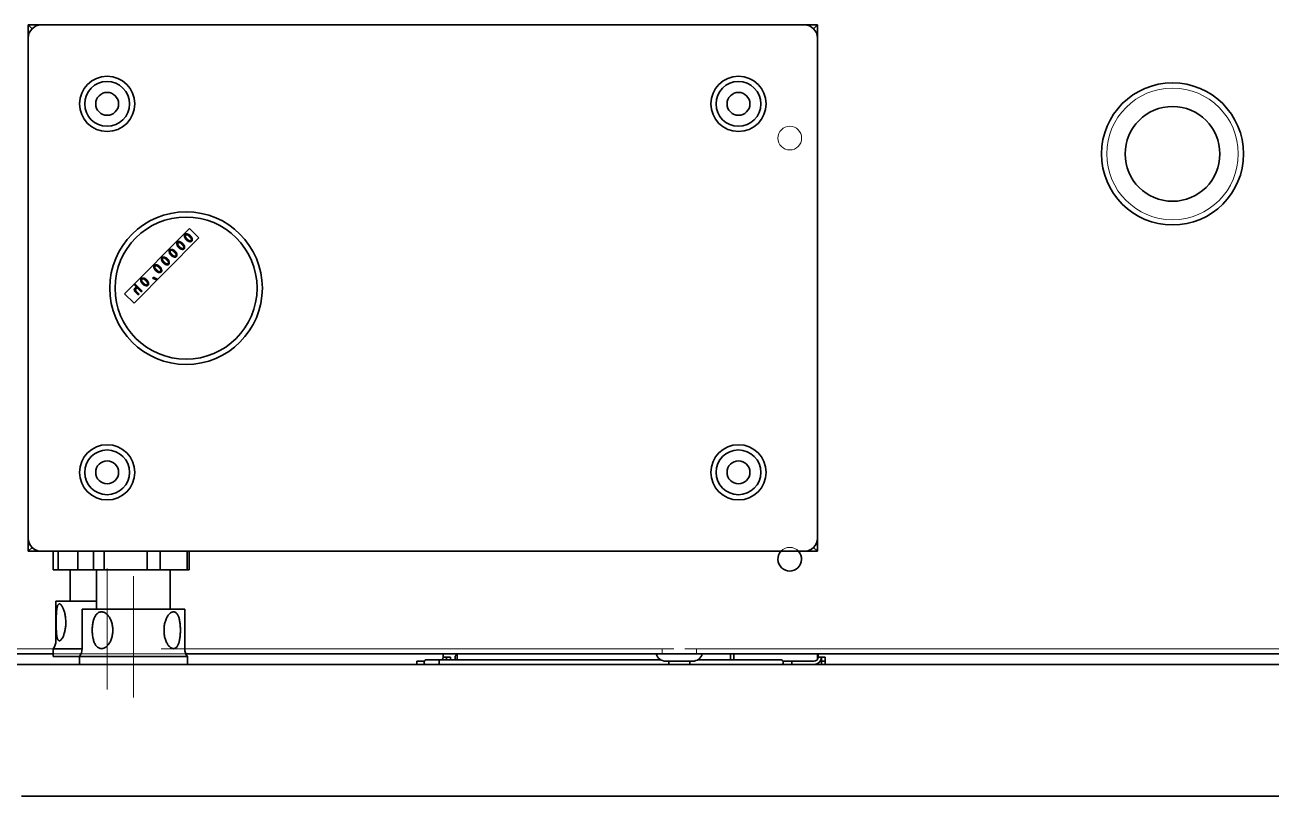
# Model space of a CAD drawing. Extents: x 39751 to 116307, y -36149 to -14965.
# Drawn here: x 53924.5 to 54398.2, y -21041.3 to -20748.3 of the extents above; entities that cross this region are included whole.
import ezdxf

# ---------------------------------------------------------------- set-up
doc = ezdxf.new("R2010")
doc.units = 0
doc.header["$LTSCALE"] = 1500
for name, color, linetype, lineweight in [('Centerline(Atlas Copco)', 7, 'Continuous', 13), ('Hidden Edges(Atlas Copco)', 7, 'Continuous', 13), ('Visible Edges(Atlas Copco)', 7, 'Continuous', 35)]:
    doc.layers.add(name, color=color, linetype=linetype, lineweight=lineweight)

# ---------------------------------------------------------------- blocks, each defined once
blk = doc.blocks.new('A$C58483152')
at = {"layer": 'Centerline(Atlas Copco)', "linetype": 'Continuous'}
for p, q in [((440.6, 135.5), (440.6, 181.5)), ((450.6, 132.5), (450.6, 178.5))]:
    blk.add_line(p, q, dxfattribs=at)
at = {"layer": 'Hidden Edges(Atlas Copco)'}
for p, q in [((420.1, 151), (210.18, 151)), ((420.1, 149), (470.52, 149)), ((656.02, 151), (461.1, 151)), ((651.6, 151), (651.6, 149)), ((1106.02, 151), (660.18, 151)), ((664.6, 151), (664.6, 149))]:
    blk.add_line(p, q, dxfattribs=at)
for centre, radius in [((845.6, 339), 25), ((700.1, 345), 4.5)]:
    blk.add_circle(centre, radius, dxfattribs=at)
blk.add_arc((700.1, 185), 4.5, 41.8103, 138.1897, dxfattribs=at)
at = {"layer": 'Visible Edges(Atlas Copco)'}
for p, q in [((410.6, 388), (412.06, 386.54)), ((415.6, 388), (410.6, 388)), ((410.6, 388), (410.6, 383)), ((415.6, 388), (705.6, 388)), ((710.6, 388), (705.6, 388)), ((709.14, 386.54), (710.6, 388)), ((710.6, 383), (710.6, 388)), ((410.6, 193), (410.6, 383)), ((710.6, 383), (710.6, 193)), ((471.91, 310.62), (447.26, 285.77)), ((475.46, 307.1), (471.91, 310.62)), ((450.82, 282.25), (475.46, 307.1)), ((450.98, 289.15), (451.3, 289.47)), ((451.92, 288.22), (450.98, 289.15)), ((451.3, 289.47), (453.89, 286.89)), ((457.81, 291.79), (458.22, 292.21)), ((459.37, 291.18), (457.81, 291.79)), ((458.22, 292.21), (459.61, 291.42)), ((459.61, 291.42), (459.37, 291.18)), ((447.26, 285.77), (450.82, 282.25)), ((452.44, 285.43), (451.23, 286.63)), ((451.69, 286.8), (452.75, 285.74)), ((453.58, 286.58), (452.19, 287.96)), ((452.75, 285.74), (452.44, 285.43)), ((453.89, 286.89), (453.58, 286.58)), ((410.6, 193), (410.6, 188)), ((710.6, 188), (710.6, 193)), ((412.06, 189.46), (410.6, 188)), ((410.6, 188), (415.6, 188)), ((705.6, 188), (415.6, 188)), ((420.09, 181), (420.09, 188)), ((421.98, 188), (421.98, 181)), ((429.43, 188), (429.43, 181)), ((435.47, 181), (435.47, 188)), ((439.53, 188), (439.53, 181)), ((455.86, 181), (455.86, 188)), ((460.7, 188), (460.7, 181)), ((471, 181), (471, 188)), ((471.77, 188), (471.77, 181)), ((705.6, 188), (710.6, 188)), ((710.6, 188), (709.14, 189.46)), ((421.98, 181), (420.09, 181)), ((429.43, 181), (421.98, 181)), ((426.6, 169), (426.6, 181)), ((435.47, 181), (429.43, 181)), ((439.53, 181), (435.47, 181)), ((436.6, 166), (436.6, 181)), ((455.86, 181), (439.53, 181)), ((460.7, 181), (455.86, 181)), ((471, 181), (460.7, 181)), ((464.6, 166), (464.6, 181)), ((471.77, 181), (471, 181)), ((421.1, 169), (436.6, 169)), ((421.1, 154), (421.1, 169)), ((431.1, 166), (470.1, 166)), ((431.1, 151), (431.1, 166)), ((470.1, 151), (470.1, 166)), ((421.23, 161.5), (421.23, 160.5)), ((424.88, 160.5), (424.88, 161.5)), ((434.94, 158.5), (434.94, 157.5)), ((442.76, 157.5), (442.76, 158.5)), ((462.22, 158.5), (462.22, 157.5)), ((468.45, 157.5), (468.45, 158.5)), ((210.18, 149), (420.1, 149)), ((420.1, 151), (431.1, 151)), ((420.1, 148), (420.1, 151)), ((420.1, 148), (430.1, 148)), ((430.1, 148), (471.1, 148)), ((430.1, 145), (430.1, 148)), ((470.52, 149), (656.02, 149)), ((471.1, 145), (471.1, 148)), ((568.35, 149), (568.35, 147.75)), ((568.35, 147.75), (571.1, 147.75)), ((571.1, 147.75), (571.1, 146.75)), ((572.9, 147.85), (572.9, 146.75)), ((573.6, 146.75), (573.6, 149)), ((656.02, 149), (660.18, 149)), ((660.18, 149), (1041.6, 149)), ((677.6, 149), (677.6, 146.75)), ((678.85, 149), (678.85, 146.75)), ((710.6, 147.75), (710.6, 149)), ((710.6, 147.75), (710.6, 146.92)), ((710.85, 149), (710.85, 147.75)), ((710.85, 147.75), (713.6, 147.75)), ((712.1, 145), (712.1, 147.75)), ((713.6, 145), (713.6, 147.75)), ((430.1, 145), (89.1, 145)), ((430.1, 145), (471.1, 145)), ((1041.94, 145), (471.1, 145)), ((558.35, 145), (558.35, 146.25)), ((558.35, 146.25), (561.23, 146.25)), ((566.85, 146.75), (562.1, 146.75)), ((566.85, 146.75), (651.09, 146.75)), ((566.85, 145), (566.85, 146.75)), ((663.23, 146.25), (652.97, 146.25)), ((654.1, 145), (654.1, 146.25)), ((662.1, 145), (662.1, 146.25)), ((665.11, 146.75), (681.85, 146.75)), ((696.6, 146.75), (681.85, 146.75)), ((697.47, 146.25), (700.85, 146.25)), ((700.85, 145), (700.85, 146.25)), ((700.85, 146.25), (709.35, 146.25)), ((710.6, 145), (710.6, 145.3)), ((710.85, 145.45), (710.85, 145)), ((712.1, 146.25), (712.2, 146.25)), ((713.6, 146.25), (712.2, 146.25)), ((712.2, 146.25), (712.2, 145)), ((909.1, 95), (408.1, 95))]:
    blk.add_line(p, q, dxfattribs=at)
at = {"layer": 'Visible Edges(Atlas Copco)', "flags": 128}
for points in [[(470.69, 306.32), (470.62, 306.4), (470.55, 306.47), (470.49, 306.55), (470.43, 306.64), (470.37, 306.72), (470.31, 306.81), (470.26, 306.9), (470.22, 306.99), (470.17, 307.08), (470.13, 307.17), (470.1, 307.27), (470.07, 307.37), (470.04, 307.47), (470.02, 307.56), (470, 307.66), (470, 307.75), (469.99, 307.84), (470, 307.93), (470.01, 308.02), (470.02, 308.1), (470.05, 308.18), (470.09, 308.26), (470.13, 308.33), (470.19, 308.4)], [(470.19, 308.4), (470.25, 308.46), (470.32, 308.5), (470.4, 308.54), (470.48, 308.57), (470.56, 308.58), (470.65, 308.6), (470.73, 308.6), (470.82, 308.6), (470.9, 308.6), (470.99, 308.58), (471.09, 308.57), (471.18, 308.55), (471.27, 308.52), (471.37, 308.49), (471.46, 308.45), (471.56, 308.41), (471.65, 308.36), (471.74, 308.31), (471.84, 308.26), (471.93, 308.2), (472.02, 308.13), (472.1, 308.06), (472.19, 307.99), (472.27, 307.91)], [(470.46, 308.13), (470.44, 308.11), (470.43, 308.08), (470.41, 308.06), (470.4, 308.04), (470.38, 308.01), (470.37, 307.99), (470.36, 307.96), (470.35, 307.93), (470.35, 307.91), (470.34, 307.88), (470.33, 307.85), (470.33, 307.83), (470.32, 307.8), (470.32, 307.77), (470.32, 307.74), (470.32, 307.72), (470.32, 307.69), (470.32, 307.66), (470.32, 307.63), (470.33, 307.61), (470.33, 307.58), (470.34, 307.56), (470.35, 307.53), (470.36, 307.51)], [(471.09, 308.24), (471.07, 308.25), (471.04, 308.25), (471.02, 308.26), (470.99, 308.27), (470.96, 308.27), (470.93, 308.27), (470.9, 308.27), (470.87, 308.27), (470.85, 308.27), (470.82, 308.27), (470.79, 308.27), (470.76, 308.26), (470.73, 308.26), (470.7, 308.25), (470.67, 308.24), (470.65, 308.23), (470.62, 308.23), (470.6, 308.21), (470.57, 308.2), (470.55, 308.19), (470.52, 308.18), (470.5, 308.16), (470.48, 308.14), (470.46, 308.13)], [(471.93, 307.57), (471.9, 307.6), (471.87, 307.63), (471.84, 307.66), (471.81, 307.69), (471.77, 307.72), (471.74, 307.76), (471.7, 307.79), (471.66, 307.82), (471.63, 307.85), (471.59, 307.88), (471.55, 307.91), (471.52, 307.95), (471.48, 307.97), (471.44, 308), (471.4, 308.03), (471.37, 308.06), (471.33, 308.09), (471.3, 308.11), (471.27, 308.13), (471.23, 308.16), (471.2, 308.18), (471.16, 308.2), (471.12, 308.22), (471.09, 308.24)], [(467.78, 303.39), (467.71, 303.46), (467.65, 303.54), (467.58, 303.62), (467.52, 303.7), (467.46, 303.79), (467.41, 303.87), (467.36, 303.96), (467.31, 304.05), (467.27, 304.15), (467.23, 304.24), (467.19, 304.34), (467.16, 304.43), (467.13, 304.53), (467.11, 304.63), (467.1, 304.73), (467.09, 304.82), (467.08, 304.91), (467.09, 305), (467.1, 305.09), (467.12, 305.17), (467.14, 305.25), (467.18, 305.33), (467.22, 305.4), (467.28, 305.47)], [(467.28, 305.47), (467.34, 305.52), (467.41, 305.57), (467.49, 305.61), (467.57, 305.63), (467.65, 305.65), (467.74, 305.66), (467.82, 305.67), (467.91, 305.67), (468, 305.66), (468.09, 305.65), (468.18, 305.63), (468.27, 305.61), (468.36, 305.59), (468.46, 305.55), (468.55, 305.52), (468.65, 305.48), (468.74, 305.43), (468.84, 305.38), (468.93, 305.32), (469.02, 305.26), (469.11, 305.2), (469.2, 305.13), (469.28, 305.06), (469.36, 304.98)], [(467.55, 305.19), (467.54, 305.17), (467.52, 305.15), (467.5, 305.13), (467.49, 305.1), (467.48, 305.08), (467.46, 305.05), (467.45, 305.03), (467.45, 305), (467.44, 304.97), (467.43, 304.95), (467.43, 304.92), (467.42, 304.89), (467.42, 304.87), (467.41, 304.84), (467.41, 304.81), (467.41, 304.78), (467.41, 304.76), (467.41, 304.73), (467.42, 304.7), (467.42, 304.68), (467.43, 304.65), (467.43, 304.62), (467.44, 304.6), (467.45, 304.57)], [(467.45, 304.57), (467.46, 304.55), (467.47, 304.53), (467.49, 304.5), (467.51, 304.47), (467.53, 304.44), (467.55, 304.41), (467.57, 304.37), (467.6, 304.34), (467.62, 304.3), (467.65, 304.27), (467.68, 304.23), (467.71, 304.19), (467.74, 304.15), (467.77, 304.11), (467.81, 304.07), (467.84, 304.03), (467.87, 303.99), (467.91, 303.95), (467.94, 303.91), (467.98, 303.88), (468.02, 303.84), (468.05, 303.8), (468.09, 303.76), (468.12, 303.73)], [(468.18, 305.3), (468.16, 305.31), (468.13, 305.32), (468.11, 305.33), (468.08, 305.33), (468.05, 305.34), (468.03, 305.34), (468, 305.34), (467.97, 305.34), (467.94, 305.34), (467.91, 305.34), (467.88, 305.33), (467.85, 305.33), (467.82, 305.32), (467.79, 305.32), (467.77, 305.31), (467.74, 305.3), (467.71, 305.29), (467.69, 305.28), (467.66, 305.27), (467.64, 305.26), (467.62, 305.24), (467.59, 305.23), (467.57, 305.21), (467.55, 305.19)], [(469.87, 302.9), (469.8, 302.85), (469.73, 302.8), (469.65, 302.76), (469.57, 302.74), (469.49, 302.72), (469.4, 302.71), (469.32, 302.7), (469.23, 302.7), (469.15, 302.71), (469.06, 302.72), (468.97, 302.74), (468.87, 302.76), (468.78, 302.79), (468.69, 302.82), (468.59, 302.85), (468.5, 302.9), (468.4, 302.94), (468.31, 302.99), (468.22, 303.05), (468.13, 303.11), (468.04, 303.17), (467.95, 303.24), (467.87, 303.31), (467.78, 303.39)], [(468.12, 303.73), (468.15, 303.7), (468.18, 303.67), (468.21, 303.64), (468.25, 303.61), (468.28, 303.58), (468.32, 303.55), (468.35, 303.51), (468.39, 303.48), (468.43, 303.45), (468.46, 303.42), (468.5, 303.39), (468.54, 303.36), (468.57, 303.33), (468.61, 303.3), (468.65, 303.28), (468.68, 303.25), (468.72, 303.22), (468.75, 303.2), (468.78, 303.18), (468.81, 303.16), (468.85, 303.13), (468.89, 303.11), (468.93, 303.09), (468.97, 303.07)], [(469.03, 304.64), (469, 304.67), (468.97, 304.7), (468.93, 304.73), (468.9, 304.76), (468.87, 304.79), (468.83, 304.82), (468.79, 304.86), (468.76, 304.89), (468.72, 304.92), (468.68, 304.95), (468.65, 304.98), (468.61, 305.01), (468.57, 305.04), (468.53, 305.07), (468.5, 305.1), (468.46, 305.13), (468.43, 305.15), (468.39, 305.18), (468.36, 305.2), (468.33, 305.22), (468.29, 305.25), (468.25, 305.27), (468.22, 305.29), (468.18, 305.3)], [(469.69, 303.81), (469.67, 303.86), (469.63, 303.92), (469.59, 303.98), (469.55, 304.03), (469.52, 304.09), (469.48, 304.13), (469.45, 304.17), (469.42, 304.21), (469.4, 304.23), (469.38, 304.26), (469.35, 304.29), (469.33, 304.32), (469.3, 304.34), (469.28, 304.37), (469.25, 304.4), (469.23, 304.43), (469.2, 304.46), (469.18, 304.48), (469.15, 304.51), (469.13, 304.54), (469.1, 304.56), (469.08, 304.59), (469.05, 304.62), (469.03, 304.64)], [(469.36, 304.98), (469.43, 304.91), (469.5, 304.83), (469.57, 304.75), (469.63, 304.67), (469.69, 304.58), (469.74, 304.5), (469.79, 304.41), (469.84, 304.32), (469.88, 304.22), (469.92, 304.13), (469.96, 304.03), (469.99, 303.94), (470.02, 303.84), (470.04, 303.74), (470.05, 303.64), (470.06, 303.55), (470.06, 303.46), (470.06, 303.37), (470.05, 303.28), (470.03, 303.2), (470, 303.12), (469.97, 303.04), (469.92, 302.97), (469.87, 302.9)], [(469.59, 303.17), (469.61, 303.2), (469.63, 303.22), (469.64, 303.24), (469.66, 303.27), (469.67, 303.3), (469.68, 303.32), (469.69, 303.35), (469.7, 303.38), (469.71, 303.41), (469.72, 303.43), (469.72, 303.46), (469.73, 303.49), (469.73, 303.52), (469.73, 303.55), (469.73, 303.58), (469.73, 303.61), (469.73, 303.64), (469.73, 303.66), (469.73, 303.69), (469.72, 303.72), (469.72, 303.74), (469.71, 303.77), (469.7, 303.79), (469.69, 303.81)], [(470.36, 307.51), (470.37, 307.48), (470.38, 307.46), (470.4, 307.43), (470.41, 307.4), (470.43, 307.37), (470.46, 307.34), (470.48, 307.31), (470.5, 307.27), (470.53, 307.24), (470.56, 307.2), (470.59, 307.16), (470.62, 307.12), (470.65, 307.08), (470.68, 307.05), (470.71, 307.01), (470.75, 306.97), (470.78, 306.93), (470.82, 306.89), (470.85, 306.85), (470.89, 306.81), (470.92, 306.77), (470.96, 306.73), (470.99, 306.7), (471.03, 306.66)], [(472.77, 305.83), (472.71, 305.78), (472.64, 305.73), (472.56, 305.7), (472.48, 305.67), (472.4, 305.65), (472.31, 305.64), (472.23, 305.63), (472.14, 305.63), (472.05, 305.64), (471.96, 305.65), (471.87, 305.67), (471.78, 305.69), (471.69, 305.72), (471.59, 305.75), (471.5, 305.79), (471.4, 305.83), (471.31, 305.88), (471.22, 305.93), (471.12, 305.98), (471.03, 306.04), (470.94, 306.11), (470.86, 306.17), (470.77, 306.25), (470.69, 306.32)], [(471.03, 306.66), (471.06, 306.63), (471.09, 306.6), (471.12, 306.57), (471.16, 306.54), (471.19, 306.51), (471.23, 306.48), (471.26, 306.45), (471.3, 306.42), (471.33, 306.38), (471.37, 306.35), (471.41, 306.32), (471.45, 306.29), (471.48, 306.26), (471.52, 306.24), (471.55, 306.21), (471.59, 306.18), (471.62, 306.16), (471.66, 306.13), (471.69, 306.11), (471.72, 306.09), (471.76, 306.06), (471.8, 306.04), (471.84, 306.02), (471.87, 306)], [(471.87, 306), (471.9, 305.99), (471.92, 305.98), (471.95, 305.98), (471.97, 305.97), (472, 305.97), (472.03, 305.96), (472.06, 305.96), (472.09, 305.96), (472.12, 305.96), (472.15, 305.97), (472.17, 305.97), (472.2, 305.97), (472.23, 305.98), (472.26, 305.98), (472.29, 305.99), (472.31, 306), (472.34, 306.01), (472.36, 306.02), (472.39, 306.03), (472.41, 306.04), (472.44, 306.06), (472.46, 306.07), (472.48, 306.09), (472.5, 306.11)], [(472.6, 306.75), (472.57, 306.8), (472.54, 306.85), (472.5, 306.91), (472.46, 306.97), (472.42, 307.02), (472.39, 307.07), (472.35, 307.11), (472.33, 307.14), (472.31, 307.17), (472.28, 307.19), (472.26, 307.22), (472.23, 307.25), (472.21, 307.28), (472.19, 307.31), (472.16, 307.33), (472.14, 307.36), (472.11, 307.39), (472.09, 307.42), (472.06, 307.44), (472.03, 307.47), (472.01, 307.5), (471.98, 307.52), (471.96, 307.55), (471.93, 307.57)], [(472.27, 307.91), (472.34, 307.84), (472.41, 307.76), (472.47, 307.68), (472.54, 307.6), (472.59, 307.51), (472.65, 307.43), (472.7, 307.34), (472.75, 307.25), (472.79, 307.16), (472.83, 307.06), (472.87, 306.97), (472.9, 306.87), (472.92, 306.77), (472.94, 306.67), (472.96, 306.58), (472.97, 306.48), (472.97, 306.39), (472.97, 306.3), (472.96, 306.22), (472.94, 306.13), (472.91, 306.05), (472.87, 305.97), (472.83, 305.9), (472.77, 305.83)], [(472.5, 306.11), (472.52, 306.13), (472.54, 306.15), (472.55, 306.18), (472.57, 306.2), (472.58, 306.23), (472.59, 306.26), (472.6, 306.28), (472.61, 306.31), (472.62, 306.34), (472.62, 306.37), (472.63, 306.4), (472.63, 306.43), (472.64, 306.45), (472.64, 306.48), (472.64, 306.51), (472.64, 306.54), (472.64, 306.57), (472.64, 306.6), (472.63, 306.62), (472.63, 306.65), (472.62, 306.68), (472.62, 306.7), (472.61, 306.72), (472.6, 306.75)], [(461.97, 297.53), (461.9, 297.6), (461.83, 297.68), (461.77, 297.76), (461.7, 297.84), (461.65, 297.92), (461.59, 298.01), (461.54, 298.1), (461.49, 298.19), (461.45, 298.28), (461.41, 298.38), (461.37, 298.47), (461.34, 298.57), (461.32, 298.67), (461.3, 298.77), (461.28, 298.86), (461.27, 298.96), (461.27, 299.05), (461.27, 299.13), (461.28, 299.22), (461.3, 299.3), (461.33, 299.39), (461.36, 299.46), (461.41, 299.54), (461.46, 299.6)], [(461.46, 299.6), (461.53, 299.66), (461.6, 299.7), (461.67, 299.74), (461.76, 299.77), (461.84, 299.79), (461.92, 299.8), (462.01, 299.8), (462.1, 299.8), (462.18, 299.8), (462.27, 299.79), (462.36, 299.77), (462.46, 299.75), (462.55, 299.72), (462.64, 299.69), (462.74, 299.65), (462.83, 299.61), (462.93, 299.56), (463.02, 299.51), (463.11, 299.46), (463.2, 299.4), (463.29, 299.33), (463.38, 299.26), (463.47, 299.19), (463.55, 299.11)], [(461.74, 299.33), (461.72, 299.31), (461.7, 299.29), (461.69, 299.26), (461.67, 299.24), (461.66, 299.21), (461.65, 299.19), (461.64, 299.16), (461.63, 299.14), (461.62, 299.11), (461.62, 299.08), (461.61, 299.06), (461.61, 299.03), (461.6, 299), (461.6, 298.97), (461.6, 298.94), (461.6, 298.92), (461.6, 298.89), (461.6, 298.86), (461.6, 298.84), (461.61, 298.81), (461.61, 298.78), (461.62, 298.76), (461.63, 298.73), (461.64, 298.71)], [(461.64, 298.71), (461.65, 298.69), (461.66, 298.66), (461.67, 298.63), (461.69, 298.6), (461.71, 298.57), (461.73, 298.54), (461.76, 298.51), (461.78, 298.47), (461.81, 298.44), (461.84, 298.4), (461.86, 298.36), (461.89, 298.33), (461.93, 298.29), (461.96, 298.25), (461.99, 298.21), (462.02, 298.17), (462.06, 298.13), (462.09, 298.09), (462.13, 298.05), (462.16, 298.01), (462.2, 297.97), (462.24, 297.94), (462.27, 297.9), (462.3, 297.86)], [(462.37, 299.44), (462.34, 299.45), (462.32, 299.46), (462.29, 299.46), (462.27, 299.47), (462.24, 299.47), (462.21, 299.47), (462.18, 299.48), (462.15, 299.48), (462.12, 299.47), (462.09, 299.47), (462.06, 299.47), (462.04, 299.46), (462.01, 299.46), (461.98, 299.45), (461.95, 299.45), (461.92, 299.44), (461.9, 299.43), (461.87, 299.42), (461.85, 299.41), (461.82, 299.39), (461.8, 299.38), (461.78, 299.36), (461.76, 299.35), (461.74, 299.33)], [(463.21, 298.78), (463.18, 298.8), (463.15, 298.83), (463.12, 298.86), (463.09, 298.9), (463.05, 298.93), (463.02, 298.96), (462.98, 298.99), (462.94, 299.02), (462.91, 299.05), (462.87, 299.09), (462.83, 299.12), (462.79, 299.15), (462.76, 299.18), (462.72, 299.21), (462.68, 299.23), (462.65, 299.26), (462.61, 299.29), (462.58, 299.31), (462.54, 299.34), (462.51, 299.36), (462.48, 299.38), (462.44, 299.4), (462.4, 299.42), (462.37, 299.44)], [(463.88, 297.95), (463.85, 298), (463.82, 298.05), (463.78, 298.11), (463.74, 298.17), (463.7, 298.22), (463.66, 298.27), (463.63, 298.31), (463.61, 298.34), (463.58, 298.37), (463.56, 298.4), (463.54, 298.42), (463.51, 298.45), (463.49, 298.48), (463.46, 298.51), (463.44, 298.54), (463.41, 298.56), (463.39, 298.59), (463.36, 298.62), (463.34, 298.65), (463.31, 298.67), (463.29, 298.7), (463.26, 298.72), (463.24, 298.75), (463.21, 298.78)], [(463.55, 299.11), (463.62, 299.04), (463.69, 298.96), (463.75, 298.88), (463.81, 298.8), (463.87, 298.72), (463.93, 298.63), (463.98, 298.54), (464.02, 298.45), (464.07, 298.36), (464.11, 298.26), (464.14, 298.17), (464.17, 298.07), (464.2, 297.97), (464.22, 297.87), (464.24, 297.78), (464.24, 297.68), (464.25, 297.59), (464.24, 297.5), (464.23, 297.42), (464.21, 297.33), (464.19, 297.25), (464.15, 297.17), (464.11, 297.1), (464.05, 297.04)], [(464.88, 300.46), (464.81, 300.53), (464.74, 300.61), (464.67, 300.69), (464.61, 300.77), (464.55, 300.86), (464.5, 300.94), (464.45, 301.03), (464.4, 301.12), (464.36, 301.21), (464.32, 301.31), (464.28, 301.4), (464.25, 301.5), (464.22, 301.6), (464.2, 301.7), (464.19, 301.79), (464.18, 301.89), (464.18, 301.98), (464.18, 302.07), (464.19, 302.15), (464.21, 302.24), (464.23, 302.32), (464.27, 302.4), (464.32, 302.47), (464.37, 302.53)], [(464.37, 302.53), (464.43, 302.59), (464.51, 302.64), (464.58, 302.67), (464.66, 302.7), (464.75, 302.72), (464.83, 302.73), (464.92, 302.74), (465, 302.74), (465.09, 302.73), (465.18, 302.72), (465.27, 302.7), (465.36, 302.68), (465.46, 302.65), (465.55, 302.62), (465.65, 302.59), (465.74, 302.54), (465.83, 302.5), (465.93, 302.45), (466.02, 302.39), (466.11, 302.33), (466.2, 302.27), (466.29, 302.2), (466.37, 302.12), (466.45, 302.05)], [(464.65, 302.26), (464.63, 302.24), (464.61, 302.22), (464.6, 302.2), (464.58, 302.17), (464.57, 302.15), (464.56, 302.12), (464.55, 302.1), (464.54, 302.07), (464.53, 302.04), (464.52, 302.02), (464.52, 301.99), (464.51, 301.96), (464.51, 301.93), (464.51, 301.9), (464.51, 301.88), (464.5, 301.85), (464.51, 301.82), (464.51, 301.8), (464.51, 301.77), (464.51, 301.74), (464.52, 301.72), (464.53, 301.69), (464.53, 301.67), (464.54, 301.64)], [(464.54, 301.64), (464.55, 301.62), (464.57, 301.59), (464.58, 301.57), (464.6, 301.54), (464.62, 301.51), (464.64, 301.47), (464.66, 301.44), (464.69, 301.41), (464.72, 301.37), (464.74, 301.33), (464.77, 301.3), (464.8, 301.26), (464.83, 301.22), (464.87, 301.18), (464.9, 301.14), (464.93, 301.1), (464.97, 301.06), (465, 301.02), (465.04, 300.98), (465.07, 300.94), (465.11, 300.91), (465.14, 300.87), (465.18, 300.83), (465.21, 300.8)], [(465.28, 302.37), (465.25, 302.38), (465.23, 302.39), (465.2, 302.4), (465.17, 302.4), (465.15, 302.4), (465.12, 302.41), (465.09, 302.41), (465.06, 302.41), (465.03, 302.41), (465, 302.41), (464.97, 302.4), (464.94, 302.4), (464.92, 302.39), (464.89, 302.39), (464.86, 302.38), (464.83, 302.37), (464.81, 302.36), (464.78, 302.35), (464.76, 302.34), (464.73, 302.33), (464.71, 302.31), (464.69, 302.3), (464.67, 302.28), (464.65, 302.26)], [(466.96, 299.97), (466.89, 299.91), (466.82, 299.87), (466.75, 299.83), (466.67, 299.8), (466.58, 299.79), (466.5, 299.77), (466.41, 299.77), (466.33, 299.77), (466.24, 299.78), (466.15, 299.79), (466.06, 299.8), (465.97, 299.83), (465.87, 299.85), (465.78, 299.89), (465.68, 299.92), (465.59, 299.96), (465.49, 300.01), (465.4, 300.06), (465.31, 300.12), (465.22, 300.18), (465.13, 300.24), (465.04, 300.31), (464.96, 300.38), (464.88, 300.46)], [(465.21, 300.8), (465.24, 300.77), (465.27, 300.74), (465.31, 300.71), (465.34, 300.68), (465.37, 300.64), (465.41, 300.61), (465.45, 300.58), (465.48, 300.55), (465.52, 300.52), (465.56, 300.49), (465.59, 300.46), (465.63, 300.43), (465.67, 300.4), (465.7, 300.37), (465.74, 300.34), (465.77, 300.32), (465.81, 300.29), (465.84, 300.27), (465.87, 300.24), (465.91, 300.22), (465.94, 300.2), (465.98, 300.17), (466.02, 300.15), (466.06, 300.14)], [(466.12, 301.71), (466.09, 301.74), (466.06, 301.77), (466.03, 301.8), (465.99, 301.83), (465.96, 301.86), (465.92, 301.89), (465.89, 301.92), (465.85, 301.95), (465.81, 301.99), (465.78, 302.02), (465.74, 302.05), (465.7, 302.08), (465.66, 302.11), (465.63, 302.14), (465.59, 302.17), (465.55, 302.19), (465.52, 302.22), (465.48, 302.24), (465.45, 302.27), (465.42, 302.29), (465.38, 302.31), (465.35, 302.34), (465.31, 302.36), (465.28, 302.37)], [(466.06, 300.14), (466.08, 300.13), (466.11, 300.12), (466.13, 300.11), (466.16, 300.11), (466.19, 300.1), (466.21, 300.1), (466.24, 300.1), (466.27, 300.1), (466.3, 300.1), (466.33, 300.1), (466.36, 300.1), (466.39, 300.11), (466.42, 300.11), (466.44, 300.12), (466.47, 300.13), (466.5, 300.13), (466.52, 300.14), (466.55, 300.15), (466.57, 300.17), (466.6, 300.18), (466.62, 300.19), (466.64, 300.21), (466.66, 300.22), (466.68, 300.24)], [(466.78, 300.88), (466.76, 300.93), (466.73, 300.99), (466.69, 301.04), (466.65, 301.1), (466.61, 301.15), (466.57, 301.2), (466.54, 301.24), (466.51, 301.27), (466.49, 301.3), (466.47, 301.33), (466.44, 301.36), (466.42, 301.38), (466.4, 301.41), (466.37, 301.44), (466.35, 301.47), (466.32, 301.5), (466.3, 301.52), (466.27, 301.55), (466.24, 301.58), (466.22, 301.6), (466.19, 301.63), (466.17, 301.66), (466.14, 301.68), (466.12, 301.71)], [(466.45, 302.05), (466.53, 301.97), (466.59, 301.9), (466.66, 301.82), (466.72, 301.73), (466.78, 301.65), (466.83, 301.56), (466.88, 301.47), (466.93, 301.38), (466.98, 301.29), (467.02, 301.2), (467.05, 301.1), (467.08, 301), (467.11, 300.9), (467.13, 300.81), (467.14, 300.71), (467.15, 300.62), (467.15, 300.52), (467.15, 300.44), (467.14, 300.35), (467.12, 300.27), (467.1, 300.18), (467.06, 300.11), (467.01, 300.03), (466.96, 299.97)], [(466.68, 300.24), (466.7, 300.26), (466.72, 300.29), (466.74, 300.31), (466.75, 300.34), (466.76, 300.36), (466.78, 300.39), (466.79, 300.42), (466.79, 300.45), (466.8, 300.47), (466.81, 300.5), (466.81, 300.53), (466.82, 300.56), (466.82, 300.59), (466.82, 300.62), (466.83, 300.65), (466.83, 300.68), (466.82, 300.7), (466.82, 300.73), (466.82, 300.76), (466.81, 300.79), (466.81, 300.81), (466.8, 300.83), (466.79, 300.86), (466.78, 300.88)], [(468.97, 303.07), (468.99, 303.06), (469.01, 303.05), (469.04, 303.04), (469.07, 303.04), (469.09, 303.03), (469.12, 303.03), (469.15, 303.03), (469.18, 303.03), (469.21, 303.03), (469.24, 303.03), (469.27, 303.04), (469.29, 303.04), (469.32, 303.05), (469.35, 303.05), (469.38, 303.06), (469.41, 303.07), (469.43, 303.08), (469.46, 303.09), (469.48, 303.1), (469.5, 303.11), (469.53, 303.12), (469.55, 303.14), (469.57, 303.16), (469.59, 303.17)], [(459.06, 294.59), (458.99, 294.67), (458.92, 294.74), (458.86, 294.82), (458.8, 294.91), (458.74, 294.99), (458.68, 295.08), (458.63, 295.16), (458.59, 295.26), (458.54, 295.35), (458.5, 295.44), (458.47, 295.54), (458.44, 295.64), (458.41, 295.73), (458.39, 295.83), (458.37, 295.93), (458.37, 296.02), (458.36, 296.11), (458.37, 296.2), (458.38, 296.29), (458.39, 296.37), (458.42, 296.45), (458.46, 296.53), (458.5, 296.6), (458.56, 296.67)], [(458.56, 296.67), (458.62, 296.72), (458.69, 296.77), (458.77, 296.81), (458.85, 296.83), (458.93, 296.85), (459.02, 296.87), (459.1, 296.87), (459.19, 296.87), (459.27, 296.86), (459.36, 296.85), (459.46, 296.84), (459.55, 296.82), (459.64, 296.79), (459.74, 296.76), (459.83, 296.72), (459.93, 296.68), (460.02, 296.63), (460.11, 296.58), (460.21, 296.53), (460.3, 296.47), (460.39, 296.4), (460.47, 296.33), (460.56, 296.26), (460.64, 296.18)], [(458.83, 296.4), (458.81, 296.38), (458.8, 296.35), (458.78, 296.33), (458.77, 296.31), (458.75, 296.28), (458.74, 296.26), (458.73, 296.23), (458.72, 296.2), (458.72, 296.18), (458.71, 296.15), (458.7, 296.12), (458.7, 296.09), (458.69, 296.07), (458.69, 296.04), (458.69, 296.01), (458.69, 295.98), (458.69, 295.96), (458.69, 295.93), (458.69, 295.9), (458.7, 295.88), (458.7, 295.85), (458.71, 295.83), (458.72, 295.8), (458.73, 295.78)], [(458.73, 295.78), (458.74, 295.75), (458.75, 295.73), (458.77, 295.7), (458.78, 295.67), (458.8, 295.64), (458.83, 295.61), (458.85, 295.58), (458.87, 295.54), (458.9, 295.51), (458.93, 295.47), (458.96, 295.43), (458.99, 295.39), (459.02, 295.35), (459.05, 295.32), (459.08, 295.28), (459.12, 295.24), (459.15, 295.2), (459.19, 295.16), (459.22, 295.12), (459.26, 295.08), (459.29, 295.04), (459.33, 295), (459.36, 294.97), (459.4, 294.93)], [(459.46, 296.51), (459.44, 296.52), (459.41, 296.52), (459.39, 296.53), (459.36, 296.54), (459.33, 296.54), (459.3, 296.54), (459.27, 296.54), (459.24, 296.54), (459.22, 296.54), (459.19, 296.54), (459.16, 296.54), (459.13, 296.53), (459.1, 296.53), (459.07, 296.52), (459.04, 296.51), (459.02, 296.5), (458.99, 296.49), (458.97, 296.48), (458.94, 296.47), (458.92, 296.46), (458.89, 296.45), (458.87, 296.43), (458.85, 296.41), (458.83, 296.4)], [(461.14, 294.1), (461.08, 294.05), (461.01, 294), (460.93, 293.97), (460.85, 293.94), (460.77, 293.92), (460.68, 293.91), (460.6, 293.9), (460.51, 293.9), (460.42, 293.91), (460.33, 293.92), (460.24, 293.94), (460.15, 293.96), (460.06, 293.99), (459.96, 294.02), (459.87, 294.06), (459.77, 294.1), (459.68, 294.14), (459.59, 294.2), (459.49, 294.25), (459.4, 294.31), (459.31, 294.38), (459.23, 294.44), (459.14, 294.52), (459.06, 294.59)], [(459.4, 294.93), (459.43, 294.9), (459.46, 294.87), (459.49, 294.84), (459.53, 294.81), (459.56, 294.78), (459.6, 294.75), (459.63, 294.72), (459.67, 294.68), (459.7, 294.65), (459.74, 294.62), (459.78, 294.59), (459.82, 294.56), (459.85, 294.53), (459.89, 294.51), (459.92, 294.48), (459.96, 294.45), (459.99, 294.43), (460.03, 294.4), (460.06, 294.38), (460.09, 294.36), (460.13, 294.33), (460.17, 294.31), (460.21, 294.29), (460.24, 294.27)], [(460.3, 295.84), (460.27, 295.87), (460.24, 295.9), (460.21, 295.93), (460.18, 295.96), (460.14, 295.99), (460.11, 296.03), (460.07, 296.06), (460.03, 296.09), (460, 296.12), (459.96, 296.15), (459.92, 296.18), (459.89, 296.21), (459.85, 296.24), (459.81, 296.27), (459.77, 296.3), (459.74, 296.33), (459.7, 296.35), (459.67, 296.38), (459.64, 296.4), (459.6, 296.42), (459.57, 296.45), (459.53, 296.47), (459.49, 296.49), (459.46, 296.51)], [(460.24, 294.27), (460.27, 294.26), (460.29, 294.25), (460.32, 294.25), (460.34, 294.24), (460.37, 294.24), (460.4, 294.23), (460.43, 294.23), (460.46, 294.23), (460.49, 294.23), (460.52, 294.23), (460.54, 294.24), (460.57, 294.24), (460.6, 294.25), (460.63, 294.25), (460.66, 294.26), (460.68, 294.27), (460.71, 294.28), (460.73, 294.29), (460.76, 294.3), (460.78, 294.31), (460.81, 294.33), (460.83, 294.34), (460.85, 294.36), (460.87, 294.38)], [(460.97, 295.01), (460.94, 295.07), (460.91, 295.12), (460.87, 295.18), (460.83, 295.23), (460.79, 295.29), (460.76, 295.34), (460.72, 295.38), (460.7, 295.41), (460.68, 295.44), (460.65, 295.46), (460.63, 295.49), (460.6, 295.52), (460.58, 295.55), (460.56, 295.57), (460.53, 295.6), (460.51, 295.63), (460.48, 295.66), (460.46, 295.69), (460.43, 295.71), (460.4, 295.74), (460.38, 295.77), (460.35, 295.79), (460.33, 295.82), (460.3, 295.84)], [(460.64, 296.18), (460.71, 296.11), (460.78, 296.03), (460.84, 295.95), (460.9, 295.87), (460.96, 295.78), (461.02, 295.7), (461.07, 295.61), (461.12, 295.52), (461.16, 295.43), (461.2, 295.33), (461.24, 295.23), (461.27, 295.14), (461.29, 295.04), (461.31, 294.94), (461.33, 294.84), (461.34, 294.75), (461.34, 294.66), (461.34, 294.57), (461.33, 294.49), (461.31, 294.4), (461.28, 294.32), (461.24, 294.24), (461.2, 294.17), (461.14, 294.1)], [(460.87, 294.38), (460.89, 294.4), (460.91, 294.42), (460.92, 294.45), (460.94, 294.47), (460.95, 294.5), (460.96, 294.52), (460.97, 294.55), (460.98, 294.58), (460.99, 294.61), (460.99, 294.64), (461, 294.67), (461, 294.69), (461.01, 294.72), (461.01, 294.75), (461.01, 294.78), (461.01, 294.81), (461.01, 294.84), (461.01, 294.87), (461, 294.89), (461, 294.92), (460.99, 294.95), (460.99, 294.97), (460.98, 294.99), (460.97, 295.01)], [(464.05, 297.04), (463.99, 296.98), (463.92, 296.93), (463.84, 296.9), (463.76, 296.87), (463.68, 296.85), (463.59, 296.84), (463.5, 296.84), (463.42, 296.84), (463.33, 296.84), (463.24, 296.85), (463.15, 296.87), (463.06, 296.89), (462.96, 296.92), (462.87, 296.95), (462.78, 296.99), (462.68, 297.03), (462.59, 297.08), (462.49, 297.13), (462.4, 297.18), (462.31, 297.24), (462.22, 297.31), (462.13, 297.38), (462.05, 297.45), (461.97, 297.53)], [(462.3, 297.86), (462.33, 297.84), (462.37, 297.8), (462.4, 297.77), (462.43, 297.74), (462.47, 297.71), (462.5, 297.68), (462.54, 297.65), (462.58, 297.62), (462.61, 297.59), (462.65, 297.56), (462.69, 297.52), (462.72, 297.5), (462.76, 297.47), (462.8, 297.44), (462.83, 297.41), (462.87, 297.38), (462.9, 297.36), (462.93, 297.33), (462.97, 297.31), (463, 297.29), (463.04, 297.27), (463.07, 297.24), (463.11, 297.22), (463.15, 297.2)], [(463.15, 297.2), (463.17, 297.19), (463.2, 297.19), (463.22, 297.18), (463.25, 297.17), (463.28, 297.17), (463.31, 297.17), (463.34, 297.16), (463.36, 297.16), (463.39, 297.17), (463.42, 297.17), (463.45, 297.17), (463.48, 297.17), (463.51, 297.18), (463.54, 297.19), (463.56, 297.19), (463.59, 297.2), (463.62, 297.21), (463.64, 297.22), (463.67, 297.23), (463.69, 297.25), (463.71, 297.26), (463.73, 297.27), (463.76, 297.29), (463.78, 297.31)], [(463.78, 297.31), (463.79, 297.33), (463.81, 297.35), (463.83, 297.38), (463.84, 297.4), (463.86, 297.43), (463.87, 297.46), (463.88, 297.48), (463.89, 297.51), (463.9, 297.54), (463.9, 297.57), (463.91, 297.6), (463.91, 297.63), (463.92, 297.66), (463.92, 297.69), (463.92, 297.71), (463.92, 297.74), (463.92, 297.77), (463.91, 297.8), (463.91, 297.83), (463.91, 297.85), (463.9, 297.88), (463.89, 297.9), (463.89, 297.93), (463.88, 297.95)], [(454.07, 289.56), (454, 289.63), (453.93, 289.71), (453.87, 289.79), (453.8, 289.87), (453.75, 289.95), (453.69, 290.04), (453.64, 290.13), (453.59, 290.22), (453.55, 290.31), (453.51, 290.41), (453.47, 290.5), (453.44, 290.6), (453.42, 290.7), (453.4, 290.8), (453.38, 290.89), (453.37, 290.99), (453.37, 291.08), (453.37, 291.17), (453.38, 291.25), (453.4, 291.34), (453.43, 291.42), (453.46, 291.5), (453.51, 291.57), (453.56, 291.63)], [(453.56, 291.63), (453.63, 291.69), (453.7, 291.74), (453.78, 291.77), (453.86, 291.8), (453.94, 291.82), (454.02, 291.83), (454.11, 291.84), (454.2, 291.84), (454.28, 291.83), (454.37, 291.82), (454.46, 291.8), (454.56, 291.78), (454.65, 291.75), (454.74, 291.72), (454.84, 291.68), (454.93, 291.64), (455.03, 291.6), (455.12, 291.55), (455.21, 291.49), (455.3, 291.43), (455.39, 291.37), (455.48, 291.3), (455.57, 291.22), (455.65, 291.15)], [(453.84, 291.36), (453.82, 291.34), (453.8, 291.32), (453.79, 291.29), (453.77, 291.27), (453.76, 291.25), (453.75, 291.22), (453.74, 291.19), (453.73, 291.17), (453.72, 291.14), (453.72, 291.11), (453.71, 291.09), (453.71, 291.06), (453.7, 291.03), (453.7, 291), (453.7, 290.98), (453.7, 290.95), (453.7, 290.92), (453.7, 290.9), (453.7, 290.87), (453.71, 290.84), (453.71, 290.82), (453.72, 290.79), (453.73, 290.76), (453.74, 290.74)], [(453.74, 290.74), (453.75, 290.72), (453.76, 290.69), (453.77, 290.67), (453.79, 290.64), (453.81, 290.61), (453.83, 290.57), (453.86, 290.54), (453.88, 290.51), (453.91, 290.47), (453.94, 290.43), (453.96, 290.4), (454, 290.36), (454.03, 290.32), (454.06, 290.28), (454.09, 290.24), (454.13, 290.2), (454.16, 290.16), (454.19, 290.12), (454.23, 290.08), (454.26, 290.04), (454.3, 290), (454.34, 289.97), (454.37, 289.93), (454.4, 289.9)], [(454.47, 291.47), (454.44, 291.48), (454.42, 291.49), (454.39, 291.49), (454.37, 291.5), (454.34, 291.5), (454.31, 291.51), (454.28, 291.51), (454.25, 291.51), (454.22, 291.51), (454.19, 291.5), (454.16, 291.5), (454.14, 291.5), (454.11, 291.49), (454.08, 291.48), (454.05, 291.48), (454.03, 291.47), (454, 291.46), (453.97, 291.45), (453.95, 291.44), (453.93, 291.42), (453.9, 291.41), (453.88, 291.4), (453.86, 291.38), (453.84, 291.36)], [(456.15, 289.07), (456.09, 289.01), (456.02, 288.97), (455.94, 288.93), (455.86, 288.9), (455.78, 288.88), (455.69, 288.87), (455.6, 288.87), (455.52, 288.87), (455.43, 288.88), (455.34, 288.89), (455.25, 288.9), (455.16, 288.93), (455.07, 288.95), (454.97, 288.98), (454.88, 289.02), (454.78, 289.06), (454.69, 289.11), (454.59, 289.16), (454.5, 289.22), (454.41, 289.28), (454.32, 289.34), (454.24, 289.41), (454.15, 289.48), (454.07, 289.56)], [(454.4, 289.9), (454.44, 289.87), (454.47, 289.84), (454.5, 289.81), (454.53, 289.77), (454.57, 289.74), (454.6, 289.71), (454.64, 289.68), (454.68, 289.65), (454.71, 289.62), (454.75, 289.59), (454.79, 289.56), (454.82, 289.53), (454.86, 289.5), (454.9, 289.47), (454.93, 289.44), (454.97, 289.42), (455, 289.39), (455.03, 289.37), (455.07, 289.34), (455.1, 289.32), (455.14, 289.3), (455.17, 289.27), (455.21, 289.25), (455.25, 289.23)], [(455.31, 290.81), (455.28, 290.84), (455.25, 290.87), (455.22, 290.9), (455.19, 290.93), (455.15, 290.96), (455.12, 290.99), (455.08, 291.02), (455.04, 291.05), (455.01, 291.09), (454.97, 291.12), (454.93, 291.15), (454.89, 291.18), (454.86, 291.21), (454.82, 291.24), (454.78, 291.27), (454.75, 291.29), (454.71, 291.32), (454.68, 291.34), (454.64, 291.37), (454.61, 291.39), (454.58, 291.41), (454.54, 291.43), (454.5, 291.45), (454.47, 291.47)], [(455.25, 289.23), (455.27, 289.23), (455.3, 289.22), (455.32, 289.21), (455.35, 289.21), (455.38, 289.2), (455.41, 289.2), (455.44, 289.2), (455.46, 289.2), (455.49, 289.2), (455.52, 289.2), (455.55, 289.2), (455.58, 289.21), (455.61, 289.21), (455.64, 289.22), (455.66, 289.23), (455.69, 289.23), (455.72, 289.24), (455.74, 289.25), (455.77, 289.27), (455.79, 289.28), (455.81, 289.29), (455.84, 289.31), (455.86, 289.32), (455.88, 289.34)], [(455.98, 289.98), (455.95, 290.03), (455.92, 290.09), (455.88, 290.14), (455.84, 290.2), (455.8, 290.25), (455.76, 290.3), (455.73, 290.34), (455.71, 290.37), (455.68, 290.4), (455.66, 290.43), (455.64, 290.46), (455.61, 290.48), (455.59, 290.51), (455.56, 290.54), (455.54, 290.57), (455.51, 290.6), (455.49, 290.62), (455.46, 290.65), (455.44, 290.68), (455.41, 290.7), (455.39, 290.73), (455.36, 290.76), (455.34, 290.78), (455.31, 290.81)], [(455.65, 291.15), (455.72, 291.07), (455.79, 291), (455.85, 290.92), (455.91, 290.83), (455.97, 290.75), (456.03, 290.66), (456.08, 290.57), (456.12, 290.48), (456.17, 290.39), (456.21, 290.3), (456.24, 290.2), (456.27, 290.1), (456.3, 290), (456.32, 289.91), (456.34, 289.81), (456.34, 289.72), (456.35, 289.62), (456.34, 289.54), (456.33, 289.45), (456.31, 289.37), (456.29, 289.28), (456.25, 289.21), (456.21, 289.13), (456.15, 289.07)], [(455.88, 289.34), (455.89, 289.36), (455.91, 289.39), (455.93, 289.41), (455.94, 289.44), (455.96, 289.46), (455.97, 289.49), (455.98, 289.52), (455.99, 289.54), (456, 289.57), (456, 289.6), (456.01, 289.63), (456.01, 289.66), (456.02, 289.69), (456.02, 289.72), (456.02, 289.75), (456.02, 289.77), (456.02, 289.8), (456.01, 289.83), (456.01, 289.86), (456.01, 289.88), (456, 289.91), (455.99, 289.93), (455.99, 289.96), (455.98, 289.98)], [(451.23, 286.63), (451.19, 286.67), (451.15, 286.72), (451.12, 286.77), (451.08, 286.82), (451.06, 286.87), (451.03, 286.93), (451.01, 286.99), (450.99, 287.04), (450.97, 287.1), (450.96, 287.16), (450.95, 287.22), (450.94, 287.28), (450.93, 287.34), (450.93, 287.4), (450.93, 287.45), (450.94, 287.51), (450.94, 287.56), (450.95, 287.62), (450.97, 287.67), (450.99, 287.73), (451.01, 287.78), (451.03, 287.83), (451.07, 287.87), (451.1, 287.91)], [(451.1, 287.91), (451.12, 287.94), (451.15, 287.95), (451.17, 287.97), (451.2, 287.99), (451.24, 288.01), (451.27, 288.03), (451.3, 288.05), (451.34, 288.07), (451.38, 288.08), (451.41, 288.1), (451.45, 288.11), (451.49, 288.13), (451.53, 288.14), (451.56, 288.15), (451.6, 288.16), (451.64, 288.17), (451.68, 288.18), (451.71, 288.19), (451.75, 288.2), (451.79, 288.21), (451.82, 288.21), (451.86, 288.22), (451.89, 288.22), (451.92, 288.22)], [(451.48, 287.7), (451.47, 287.69), (451.45, 287.67), (451.44, 287.65), (451.43, 287.64), (451.42, 287.62), (451.41, 287.6), (451.4, 287.58), (451.39, 287.57), (451.38, 287.55), (451.37, 287.53), (451.36, 287.51), (451.35, 287.49), (451.35, 287.47), (451.34, 287.45), (451.34, 287.43), (451.33, 287.41), (451.33, 287.39), (451.33, 287.38), (451.32, 287.36), (451.32, 287.34), (451.32, 287.32), (451.32, 287.31), (451.33, 287.29), (451.33, 287.27)], [(451.33, 287.27), (451.34, 287.24), (451.36, 287.21), (451.38, 287.17), (451.41, 287.14), (451.43, 287.1), (451.45, 287.08), (451.47, 287.05), (451.48, 287.04), (451.49, 287.02), (451.51, 287), (451.52, 286.99), (451.53, 286.97), (451.55, 286.95), (451.56, 286.94), (451.57, 286.92), (451.59, 286.91), (451.6, 286.89), (451.61, 286.88), (451.63, 286.86), (451.64, 286.85), (451.65, 286.84), (451.66, 286.82), (451.68, 286.81), (451.69, 286.8)], [(452.19, 287.96), (452.16, 287.96), (452.13, 287.95), (452.1, 287.95), (452.07, 287.94), (452.04, 287.94), (452.01, 287.93), (451.97, 287.92), (451.94, 287.91), (451.91, 287.9), (451.87, 287.89), (451.84, 287.88), (451.81, 287.87), (451.78, 287.86), (451.74, 287.85), (451.71, 287.84), (451.68, 287.82), (451.65, 287.81), (451.63, 287.8), (451.6, 287.78), (451.57, 287.77), (451.55, 287.75), (451.53, 287.74), (451.5, 287.72), (451.48, 287.7)], [(422.45, 168), (422.32, 167.98), (422.2, 167.93), (422.08, 167.84), (421.98, 167.72), (421.88, 167.57), (421.79, 167.39), (421.72, 167.19), (421.65, 166.96), (421.58, 166.71), (421.53, 166.43), (421.48, 166.15), (421.44, 165.84), (421.4, 165.53), (421.37, 165.2), (421.34, 164.86), (421.32, 164.51), (421.29, 164.15), (421.28, 163.79), (421.26, 163.42), (421.25, 163.04), (421.24, 162.66), (421.24, 162.28), (421.23, 161.89), (421.23, 161.5)], [(424.88, 161.5), (424.86, 161.89), (424.83, 162.28), (424.8, 162.67), (424.75, 163.06), (424.7, 163.44), (424.63, 163.82), (424.56, 164.2), (424.48, 164.57), (424.38, 164.93), (424.28, 165.28), (424.17, 165.61), (424.06, 165.93), (423.94, 166.23), (423.82, 166.51), (423.69, 166.76), (423.56, 167), (423.42, 167.22), (423.29, 167.41), (423.15, 167.58), (423, 167.73), (422.86, 167.85), (422.72, 167.93), (422.58, 167.98), (422.45, 168)], [(438.44, 165), (438.16, 164.98), (437.89, 164.93), (437.63, 164.84), (437.37, 164.72), (437.13, 164.57), (436.9, 164.39), (436.68, 164.19), (436.48, 163.96), (436.29, 163.71), (436.12, 163.43), (435.96, 163.15), (435.81, 162.84), (435.68, 162.53), (435.55, 162.2), (435.45, 161.86), (435.35, 161.51), (435.26, 161.15), (435.18, 160.79), (435.12, 160.42), (435.06, 160.04), (435.02, 159.66), (434.98, 159.28), (434.96, 158.89), (434.94, 158.5)], [(442.76, 158.5), (442.73, 158.89), (442.69, 159.28), (442.64, 159.67), (442.57, 160.06), (442.48, 160.44), (442.38, 160.82), (442.26, 161.2), (442.13, 161.57), (441.98, 161.93), (441.81, 162.28), (441.64, 162.61), (441.45, 162.93), (441.25, 163.23), (441.04, 163.51), (440.82, 163.76), (440.59, 164), (440.35, 164.22), (440.1, 164.41), (439.84, 164.58), (439.57, 164.73), (439.29, 164.85), (439.01, 164.93), (438.73, 164.98), (438.44, 165)], [(465.85, 165), (465.62, 164.98), (465.39, 164.93), (465.16, 164.84), (464.93, 164.72), (464.7, 164.57), (464.48, 164.39), (464.26, 164.19), (464.05, 163.96), (463.85, 163.71), (463.66, 163.43), (463.48, 163.15), (463.31, 162.84), (463.15, 162.53), (463.01, 162.2), (462.87, 161.86), (462.75, 161.51), (462.64, 161.15), (462.54, 160.79), (462.46, 160.42), (462.38, 160.04), (462.32, 159.66), (462.28, 159.28), (462.24, 158.89), (462.22, 158.5)], [(468.45, 158.5), (468.44, 158.89), (468.42, 159.28), (468.4, 159.67), (468.37, 160.06), (468.33, 160.44), (468.28, 160.82), (468.23, 161.2), (468.16, 161.57), (468.09, 161.93), (468.01, 162.28), (467.92, 162.61), (467.82, 162.93), (467.71, 163.23), (467.59, 163.51), (467.47, 163.76), (467.33, 164), (467.19, 164.22), (467.03, 164.41), (466.86, 164.58), (466.68, 164.73), (466.48, 164.85), (466.28, 164.93), (466.07, 164.98), (465.85, 165)], [(421.23, 160.5), (421.23, 160.11), (421.24, 159.72), (421.24, 159.33), (421.25, 158.95), (421.26, 158.56), (421.28, 158.18), (421.3, 157.81), (421.32, 157.44), (421.34, 157.08), (421.37, 156.73), (421.41, 156.39), (421.45, 156.07), (421.49, 155.77), (421.54, 155.49), (421.6, 155.23), (421.66, 154.99), (421.73, 154.77), (421.81, 154.58), (421.89, 154.41), (421.98, 154.27), (422.09, 154.15), (422.2, 154.07), (422.32, 154.02), (422.45, 154)], [(422.45, 154), (422.58, 154.02), (422.72, 154.07), (422.86, 154.16), (423.01, 154.28), (423.15, 154.43), (423.3, 154.61), (423.44, 154.81), (423.58, 155.04), (423.72, 155.29), (423.85, 155.56), (423.97, 155.85), (424.09, 156.16), (424.2, 156.47), (424.31, 156.8), (424.4, 157.14), (424.49, 157.49), (424.57, 157.85), (424.64, 158.21), (424.7, 158.58), (424.76, 158.96), (424.8, 159.34), (424.84, 159.72), (424.86, 160.11), (424.88, 160.5)], [(434.94, 157.5), (434.96, 157.11), (434.98, 156.72), (435.02, 156.33), (435.07, 155.95), (435.12, 155.56), (435.19, 155.18), (435.27, 154.81), (435.36, 154.44), (435.46, 154.08), (435.58, 153.73), (435.71, 153.39), (435.85, 153.07), (436, 152.77), (436.17, 152.49), (436.34, 152.23), (436.52, 151.99), (436.72, 151.77), (436.93, 151.58), (437.15, 151.41), (437.39, 151.27), (437.64, 151.15), (437.9, 151.07), (438.17, 151.02), (438.44, 151)], [(438.44, 151), (438.73, 151.02), (439.01, 151.07), (439.29, 151.16), (439.58, 151.28), (439.85, 151.43), (440.12, 151.61), (440.38, 151.81), (440.63, 152.04), (440.87, 152.29), (441.09, 152.56), (441.3, 152.85), (441.5, 153.16), (441.69, 153.47), (441.85, 153.8), (442.01, 154.14), (442.15, 154.49), (442.28, 154.85), (442.39, 155.21), (442.49, 155.58), (442.57, 155.96), (442.64, 156.34), (442.69, 156.72), (442.73, 157.11), (442.76, 157.5)], [(462.22, 157.5), (462.24, 157.11), (462.28, 156.72), (462.33, 156.33), (462.39, 155.95), (462.46, 155.56), (462.55, 155.18), (462.65, 154.81), (462.77, 154.44), (462.9, 154.08), (463.04, 153.73), (463.19, 153.39), (463.36, 153.07), (463.53, 152.77), (463.71, 152.49), (463.9, 152.23), (464.1, 151.99), (464.3, 151.77), (464.51, 151.58), (464.72, 151.41), (464.94, 151.27), (465.17, 151.15), (465.39, 151.07), (465.62, 151.02), (465.85, 151)], [(465.85, 151), (466.07, 151.02), (466.28, 151.07), (466.49, 151.16), (466.69, 151.28), (466.87, 151.43), (467.05, 151.61), (467.21, 151.81), (467.36, 152.04), (467.5, 152.29), (467.63, 152.56), (467.74, 152.85), (467.85, 153.16), (467.94, 153.47), (468.03, 153.8), (468.11, 154.14), (468.17, 154.49), (468.23, 154.85), (468.29, 155.21), (468.33, 155.58), (468.37, 155.96), (468.4, 156.34), (468.42, 156.72), (468.44, 157.11), (468.45, 157.5)]]:
    blk.add_lwpolyline(points, dxfattribs=at)
at = {"layer": 'Visible Edges(Atlas Copco)'}
for centre, radius in [((440.6, 358), 10.5), ((440.6, 358), 8.5), ((680.6, 358), 10.5), ((680.6, 358), 8.5), ((845.6, 339), 27), ((440.6, 358), 4.35), ((680.6, 358), 4.35), ((845.6, 339), 18), ((470.6, 288), 29), ((470.6, 288), 27), ((440.6, 218), 10.5), ((680.6, 218), 10.5), ((440.6, 218), 8.5), ((680.6, 218), 8.5), ((440.6, 218), 4.35), ((680.6, 218), 4.35)]:
    blk.add_circle(centre, radius, dxfattribs=at)
for centre, radius, start, end in [((415.6, 383), 5, 90, 180), ((705.6, 383), 5, 0, 90), ((415.6, 193), 5, 180, 270), ((705.6, 193), 5, 270, 0), ((700.1, 185), 4.5, 138.1897, 41.8103), ((416.1, 154), 5, 323.1301, 0), ((426.1, 151), 5, 323.1301, 0), ((475.1, 151), 5, 180, 216.8699), ((566.85, 147.75), 1.5, 318.1897, 0), ((566.85, 147.75), 2.75, 338.6763, 0), ((573.87, 147.85), 0.971, 106.2061, 180), ((652.97, 150), 3.75, 195.456, 270), ((663.23, 150), 3.75, 270, 344.544), ((709.35, 147.75), 1.5, 270, 0), ((709.35, 147.75), 2.75, 270, 0), ((562.1, 145.75), 1, 90, 228.5904), ((696.6, 145.75), 1, 311.4096, 90)]:
    blk.add_arc(centre, radius, start, end, dxfattribs=at)
at = {"layer": 'Visible Edges(Atlas Copco)', "extrusion": (0, 0, -1)}
for centre, ratio, start_param, end_param in [((399.55, 161), 0.871441, 1.550699, 1.590894), ((422.28, 158), 0.509112, 1.550699, 1.590894), ((485.57, 158), 0.687928, 4.692291, 4.732487)]:
    blk.add_ellipse(centre, major_axis=(0, 24.88), ratio=ratio, start_param=start_param, end_param=end_param, dxfattribs=at)

msp = doc.modelspace()

# ---------------------------------------------------------------- block references
msp.add_blockref('A$C58483152', (53515.15, -21136.31))

doc.saveas('drawing.dxf')
